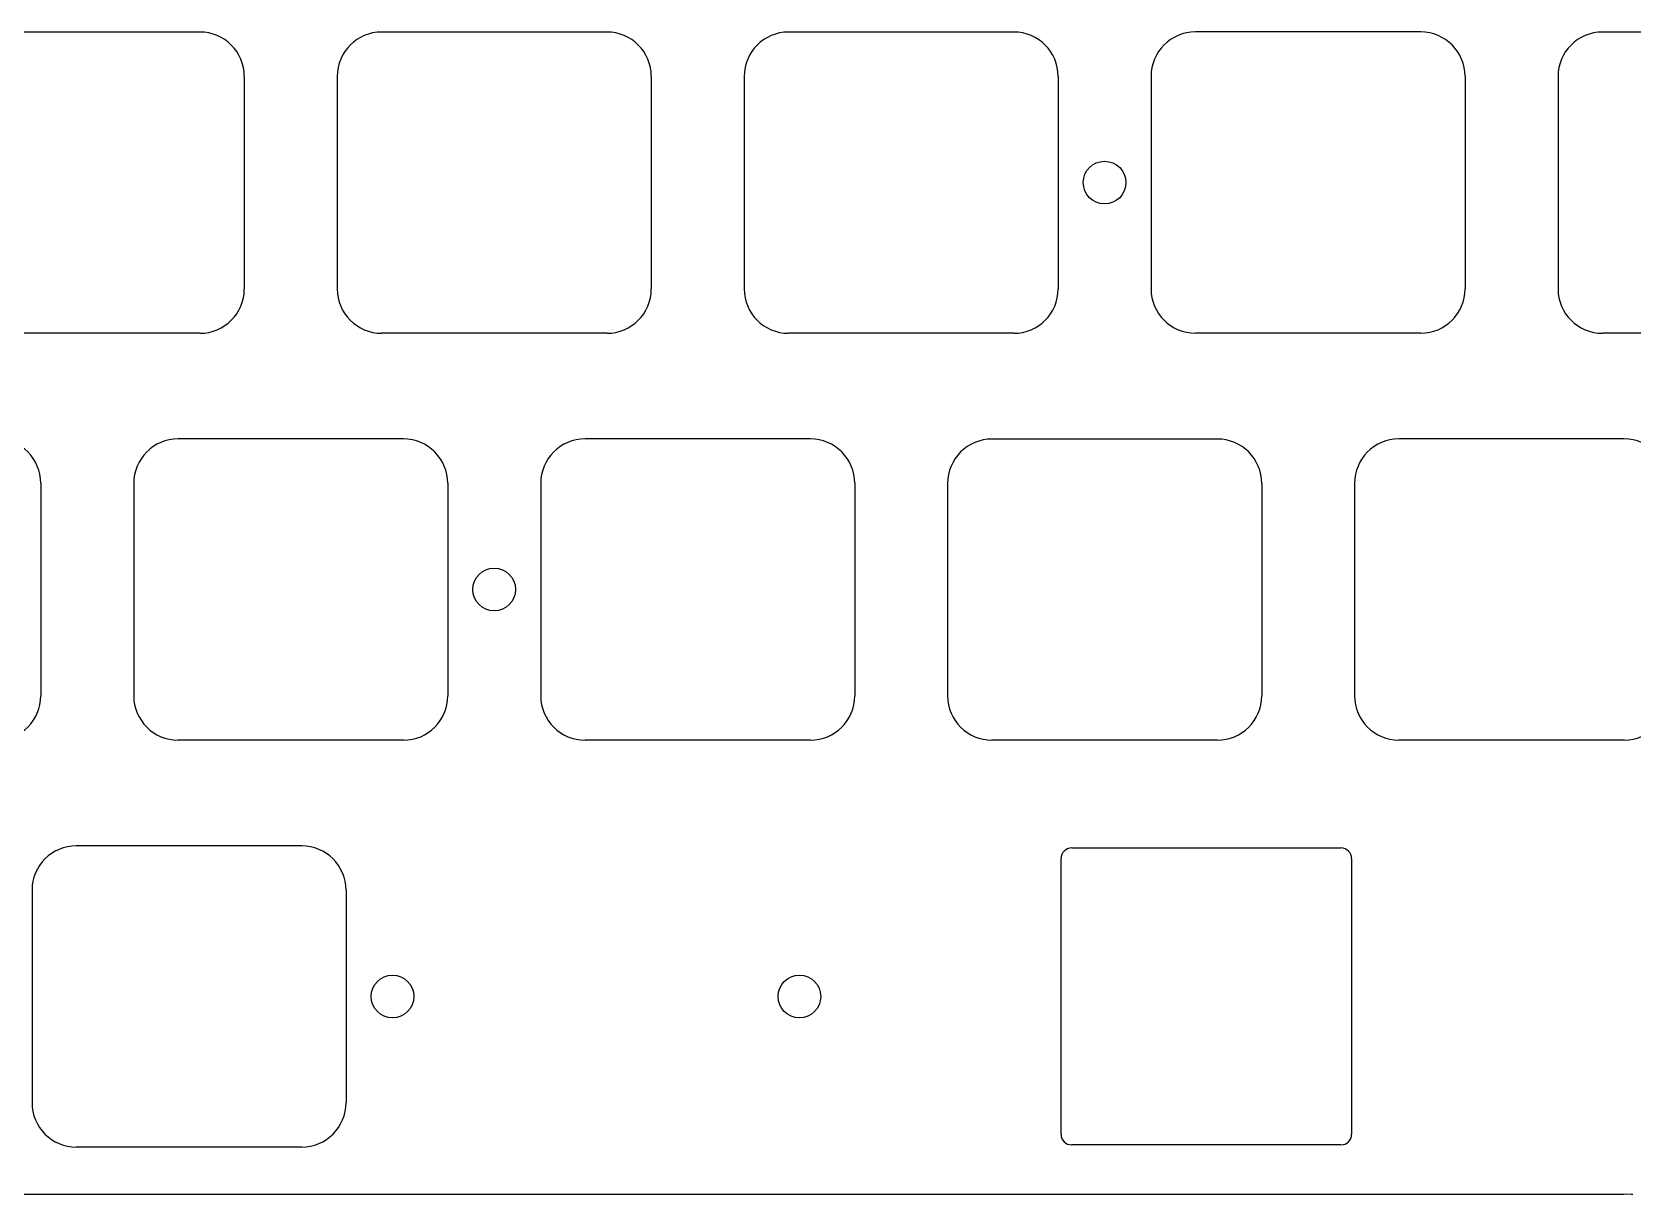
# Model space of a CAD drawing. Header units: millimetres. Extents: x -9 to 276, y -90 to 14.
# Drawn here: x 126 to 200.9, y -85.5 to -31.1 of the extents above; entities that cross this region are included whole.
import ezdxf

# ---------------------------------------------------------------- set-up
doc = ezdxf.new("R2010")
doc.units = ezdxf.units.MM
doc.layers.add('BLACK', color=7, linetype='CONTINUOUS')

msp = doc.modelspace()

# ---------------------------------------------------------------- linework, layer by layer
at = {"layer": 'BLACK', "linetype": 'Continuous'}
for p, q in [((133.8654, -31.0541), (123.315399, -31.0541)), ((152.9154, -31.0541), (142.365399, -31.0541)), ((171.96685, -31.05615), (161.416849, -31.05615)), ((191.01395, -31.05205), (180.463949, -31.05205)), ((210.0654, -31.0541), (199.515399, -31.0541)), ((135.9404, -33.1291), (135.9404, -43.0791)), ((140.2904, -33.1291), (140.2904, -43.079101)), ((154.9904, -33.1291), (154.9904, -43.0791)), ((159.34185, -33.13115), (159.34185, -43.081151)), ((174.04185, -33.13115), (174.04185, -43.08115)), ((178.38895, -33.12705), (178.38895, -43.077051)), ((193.08895, -33.12705), (193.08895, -43.07705)), ((197.4404, -33.1291), (197.4404, -43.079101)), ((133.8654, -45.1541), (123.3154, -45.1541)), ((152.9154, -45.1541), (142.3654, -45.1541)), ((171.96685, -45.15615), (161.41685, -45.15615)), ((191.01395, -45.15205), (180.46395, -45.15205)), ((210.0654, -45.1541), (199.5154, -45.1541)), ((143.3904, -50.1041), (132.840399, -50.1041)), ((162.4404, -50.1041), (151.890399, -50.1041)), ((181.49185, -50.10615), (170.941849, -50.10615)), ((200.53895, -50.10205), (189.988949, -50.10205)), ((126.41395, -52.17705), (126.41395, -62.12705)), ((130.7654, -52.1791), (130.7654, -62.129101)), ((145.4654, -52.1791), (145.4654, -62.1291)), ((149.8154, -52.1791), (149.8154, -62.129101)), ((164.5154, -52.1791), (164.5154, -62.1291)), ((168.86685, -52.18115), (168.86685, -62.131151)), ((183.56685, -52.18115), (183.56685, -62.13115)), ((187.91395, -52.17705), (187.91395, -62.127051)), ((143.3904, -64.2041), (132.8404, -64.2041)), ((162.4404, -64.2041), (151.8904, -64.2041)), ((181.49185, -64.20615), (170.94185, -64.20615)), ((200.53895, -64.20205), (189.98895, -64.20205)), ((138.62645, -69.15205), (128.076449, -69.15205)), ((174.675, -69.25), (187.275, -69.25)), ((174.175, -82.65), (174.175, -69.75)), ((187.775, -69.75), (187.775, -82.65)), ((126.00145, -71.22705), (126.00145, -81.177051)), ((140.70145, -71.22705), (140.70145, -81.17705)), ((138.62645, -83.25205), (128.07645, -83.25205)), ((187.275, -83.15), (174.675, -83.15)), ((116.246508, -85.45), (129.78702, -85.45)), ((129.78702, -85.45), (143.327532, -85.45)), ((143.327532, -85.45), (150.097789, -85.45)), ((150.097789, -85.45), (156.868045, -85.45)), ((156.868045, -85.45), (163.638301, -85.45)), ((163.638301, -85.45), (170.408557, -85.45)), ((170.408557, -85.45), (177.178813, -85.45)), ((177.178813, -85.45), (183.94907, -85.45)), ((183.94907, -85.45), (187.334198, -85.45)), ((187.334198, -85.45), (190.719326, -85.45)), ((190.719326, -85.45), (192.41189, -85.45)), ((192.41189, -85.45), (194.104454, -85.45)), ((194.104454, -85.45), (195.797018, -85.45)), ((195.797018, -85.45), (196.6433, -85.45)), ((196.6433, -85.45), (197.066441, -85.45)), ((197.066441, -85.45), (197.489582, -85.45)), ((197.489582, -85.45), (197.983726, -85.45)), ((197.983726, -85.45), (198.457241, -85.45)), ((198.457241, -85.45), (199.342385, -85.45)), ((199.342385, -85.45), (199.490443, -85.449999)), ((199.490443, -85.449999), (200.145015, -85.45)), ((200.145015, -85.45), (200.18981, -85.450001)), ((200.18981, -85.450001), (200.515387, -85.45)), ((200.515387, -85.45), (200.584093, -85.449996)), ((200.584093, -85.449996), (200.86513, -85.45)), ((200.86513, -85.45), (200.941156, -85.450012))]:
    msp.add_line(p, q, dxfattribs=at)
at = {"layer": 'BLACK'}
for centre in [(176.21395, -38.10205), (147.63895, -57.15205), (142.87645, -76.20205), (161.92645, -76.20205)]:
    msp.add_circle(centre, 1, dxfattribs=at)
for centre, radius, start, end in [((133.8654, -33.1291), 2.075, 0, 90), ((142.365404, -33.129104), 2.075004, 90.00013806, 179.99988955), ((152.9154, -33.1291), 2.075, 0, 90), ((161.416854, -33.131154), 2.075004, 90.00013806, 179.99988955), ((171.96685, -33.13115), 2.075, 0, 90), ((180.463954, -33.127054), 2.075004, 90.00013806, 179.99988955), ((191.01395, -33.12705), 2.075, 0, 90), ((199.515404, -33.129104), 2.075004, 90.00013806, 179.99988955), ((133.8654, -43.0791), 2.075, 270, 0), ((142.365402, -43.079098), 2.075002, 180.00008284, 269.99994478), ((152.9154, -43.0791), 2.075, 270, 0), ((161.416852, -43.081148), 2.075002, 180.00008284, 269.99994478), ((171.96685, -43.08115), 2.075, 270, 0), ((180.463952, -43.077048), 2.075002, 180.00008284, 269.99994478), ((191.01395, -43.07705), 2.075, 270, 0), ((199.515402, -43.079098), 2.075002, 180.00008284, 269.99994478), ((124.33895, -52.17705), 2.075, 0, 90), ((132.840404, -52.179104), 2.075004, 90.00013806, 179.99988955), ((143.3904, -52.1791), 2.075, 0, 90), ((151.890404, -52.179104), 2.075004, 90.00013806, 179.99988955), ((162.4404, -52.1791), 2.075, 0, 90), ((170.941854, -52.181154), 2.075004, 90.00013806, 179.99988955), ((181.49185, -52.18115), 2.075, 0, 90), ((189.988954, -52.177054), 2.075004, 90.00013806, 179.99988955), ((200.53895, -52.17705), 2.075, 0, 90), ((124.33895, -62.12705), 2.075, 270, 0), ((132.840402, -62.129098), 2.075002, 180.00008284, 269.99994478), ((143.3904, -62.1291), 2.075, 270, 0), ((151.890402, -62.129098), 2.075002, 180.00008284, 269.99994478), ((162.4404, -62.1291), 2.075, 270, 0), ((170.941852, -62.131148), 2.075002, 180.00008284, 269.99994478), ((181.49185, -62.13115), 2.075, 270, 0), ((189.988952, -62.127048), 2.075002, 180.00008284, 269.99994478), ((200.53895, -62.12705), 2.075, 270, 0), ((128.076454, -71.227054), 2.075004, 90.00013806, 179.99988955), ((138.62645, -71.22705), 2.075, 0, 90), ((174.675, -69.75), 0.5, 90, 180), ((187.275, -69.75), 0.5, 0, 90), ((128.076452, -81.177048), 2.075002, 180.00008284, 269.99994478), ((138.62645, -81.17705), 2.075, 270, 0), ((174.675, -82.65), 0.5, 180, 270), ((187.275, -82.65), 0.5, 270, 0)]:
    msp.add_arc(centre, radius, start, end, dxfattribs=at)

doc.saveas('drawing.dxf')
